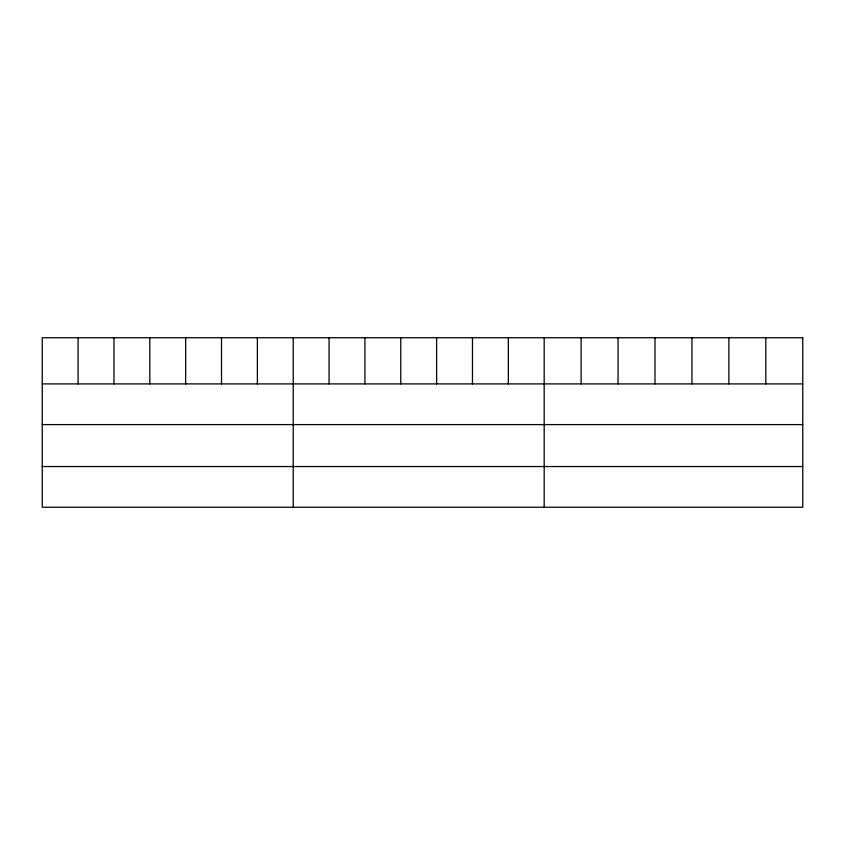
<?xml version="1.0" encoding="UTF-8"?>
<svg xmlns="http://www.w3.org/2000/svg" width="845" height="845" viewBox="0 0 845 845"><rect width="100%" height="100%" fill="white"/><g stroke="black" fill="none" stroke-linecap="round" stroke-linejoin="round"><path stroke-width="1.27" d="M42.25 383.905L802.75 383.905M42.25 424.602L802.75 424.602M42.25 466.546L802.75 466.546M765.813 337.757L765.813 383.905M728.876 337.757L728.876 383.905M691.939 337.757L691.939 383.905M654.991 337.757L654.991 383.905M618.054 337.757L618.054 383.905M581.117 337.757L581.117 383.905M544.18 337.757L544.18 507.243M508.331 337.757L508.331 383.905M472.471 337.757L472.471 383.905M436.622 337.757L436.622 383.905M400.773 337.757L400.773 383.905M364.924 337.757L364.924 383.905M329.064 337.757L329.064 383.905M293.215 337.757L293.215 507.243M257.366 337.757L257.366 383.905M221.506 337.757L221.506 383.905M185.657 337.757L185.657 383.905M149.808 337.757L149.808 383.905M113.959 337.757L113.959 383.905M78.099 337.757L78.099 383.905M802.75 337.757L42.25 337.757L42.25 507.243L802.75 507.243L802.75 337.757"/></g></svg>
